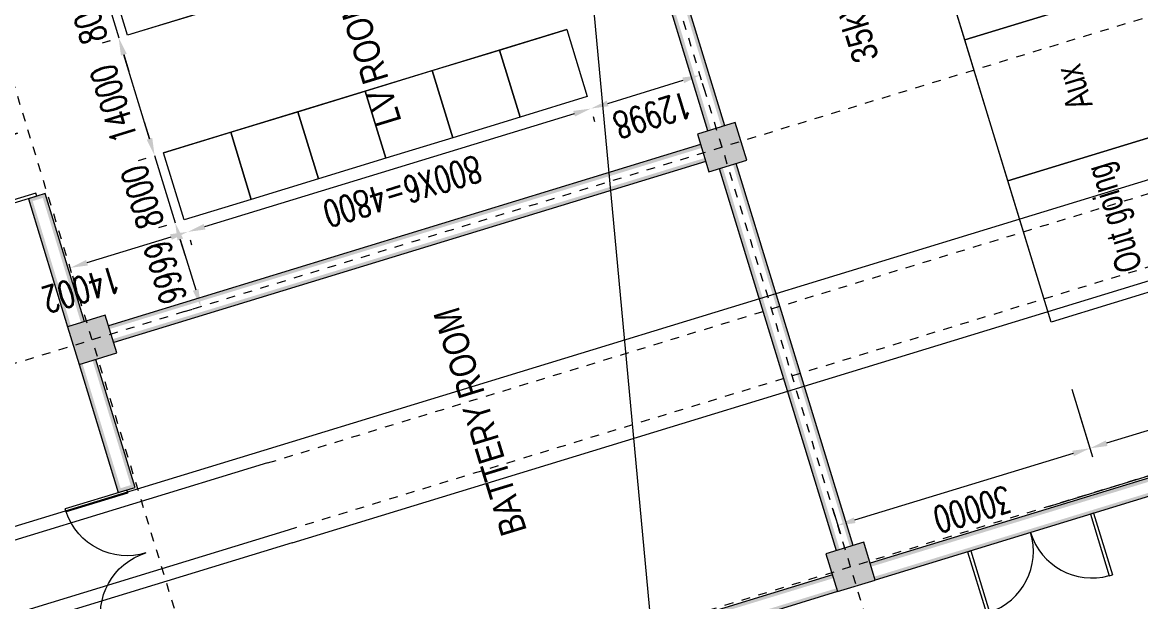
# Model space of a CAD drawing. Header units: metres. Extents: x 0 to 551036, y 0 to 1845929.
# Drawn here: x 547524.16 to 547536.9, y 1841925.04 to 1841931.63 of the extents above; entities that cross this region are included whole.
import ezdxf
from ezdxf.enums import TextEntityAlignment as Align

# ---------------------------------------------------------------- set-up
doc = ezdxf.new("R2010")
doc.units = ezdxf.units.M
doc.header["$MEASUREMENT"] = 0
for name, pattern in [('02 Xref HH1 NDK$0$HIDDEN', [0.375, 0.25, -0.125]), ('02 Xref Nha dieu hanh$0$ACAD_ISO10W100', [18, 12, -3, 0, -3]), ('DOTE', [2.42, 2, -0.2, 0.02, -0.2])]:
    doc.linetypes.add(name, pattern=pattern)
doc.layers.get('Defpoints').update_dxf_attribs({"lineweight": 0})
for name, color, linetype, lineweight in [('_0', 7, 'Continuous', 0), ('BD HH1 KEM TMB$0$duong_day_dien', 7, 'Continuous', 0), ('Level 10', 7, 'Continuous', 0), ('Level 62', 7, 'Continuous', 0)]:
    doc.layers.add(name, color=color, linetype=linetype, lineweight=lineweight)
doc.styles.add('_TCH_DIM_T3', font='simplex.shx', dxfattribs={"width": 0.705882, "bigfont": 'gbcbig.shx'})
doc.styles.add('SEPECEN', font='arial.ttf')
doc.dimstyles.new('_TCH_ARCH&&100', dxfattribs={"dimtxt": 297.5, "dimasz": 200, "dimexe": 100, "dimexo": 300, "dimgap": 126.25, "dimtad": 1, "dimdec": 0, "dimzin": 0, "dimdsep": 46, "dimtxsty": '_TCH_DIM_T3', "dimcen": 0.09, "dimclrt": 3, "dimazin": 2, "dimtfac": 1, "dimtdec": 0, "dimtix": 1, "dimtmove": 2, "dimatfit": 3, "dimfxl": 1, "dimtolj": 1, "dimtzin": 0, "dimarcsym": 0})

# ---------------------------------------------------------------- blocks, each defined once
blk = doc.blocks.new('_FZH')
at = {"flags": 128}
blk.add_lwpolyline([(-5, -5), (5, -5), (5, 5), (-5, 5), (-5, -5)], close=True, dxfattribs=at)
blk.add_solid([(-5, -5), (5, -5), (-5, 5), (5, 5)])
blk = doc.blocks.new('$DorLib2D$00000002')
for p, q in [((-5, 0), (-5, 4.875)), ((-4.75, 4.875), (-5, 4.875)), ((-4.75, 0), (-4.75, 4.875)), ((4.75, 0), (4.75, 4.875)), ((4.75, 4.875), (5, 4.875)), ((5, 0), (5, 4.875)), ((-5, 0), (-4.75, 0)), ((5, 0), (4.75, 0))]:
    blk.add_line(p, q)
at = {"lineweight": 13}
for centre, start, end in [((-4.875, 0), 0, 88.53072), ((4.875, 0), 91.46928, 180)]:
    blk.add_arc(centre, 4.875, start, end, dxfattribs=at)
blk = doc.blocks.new('*D117')
at = {"transparency": 16777216}
for p, q in [((3434939, 2192814), (3434939, 2148621)), ((3454939, 2160523), (3454939, 2148621)), ((3436939, 2149621), (3452939, 2149621))]:
    blk.add_line(p, q, dxfattribs=at)
blk.add_solid([(3436939, 2149288), (3434939, 2149621), (3436939, 2149954)], dxfattribs=at)
at = {"transparency": 16777216, "extrusion": (0, 0, -1)}
blk.add_solid([(-3452939, 2149954), (-3454939, 2149621), (-3452939, 2149288)], dxfattribs=at)
at = {"layer": 'Defpoints', "transparency": 16777216}
for p in [(3434939, 2195814), (3454939, 2163523), (3444939, 2149621), (3454939, 2149621)]:
    blk.add_point(p, dxfattribs=at)
at = {"color": 3, "linetype": 'Continuous', "transparency": 16777216, "style": '_TCH_DIM_T3', "width": 0.705882}
blk.add_text('20000', height=2975, dxfattribs=at).set_placement((3440239, 2152371), align=Align.MIDDLE_LEFT)
blk = doc.blocks.new('*D118')
at = {"transparency": 16777216}
for p, q in [((3454939, 2168396), (3454939, 2148621)), ((3555739, 2168396), (3555739, 2148621)), ((3456939, 2149621), (3553739, 2149621))]:
    blk.add_line(p, q, dxfattribs=at)
blk.add_solid([(3456939, 2149288), (3454939, 2149621), (3456939, 2149954)], dxfattribs=at)
at = {"transparency": 16777216, "extrusion": (0, 0, -1)}
blk.add_solid([(-3553739, 2149954), (-3555739, 2149621), (-3553739, 2149288)], dxfattribs=at)
at = {"layer": 'Defpoints', "transparency": 16777216}
for p in [(3454939, 2171396), (3555739, 2171396), (3505339, 2149621), (3555739, 2149621)]:
    blk.add_point(p, dxfattribs=at)
at = {"color": 3, "linetype": 'Continuous', "transparency": 16777216, "style": '_TCH_DIM_T3', "width": 0.705882}
blk.add_text('16801008006=10080', height=2975, dxfattribs=at).set_placement((3488939, 2152371), align=Align.MIDDLE_LEFT)
blk = doc.blocks.new('*D119')
at = {"transparency": 16777216}
for p, q in [((3446939, 2156396), (3438892, 2156396)), ((3439892, 2154396), (3439892, 2148396)), ((3445441, 2146396), (3438892, 2146396))]:
    blk.add_line(p, q, dxfattribs=at)
at = {"transparency": 16777216, "extrusion": (0, 0, -1)}
blk.add_solid([(-3439559, 2154396), (-3439892, 2156396), (-3440225, 2154396)], dxfattribs=at)
at = {"transparency": 16777216}
blk.add_solid([(3440225, 2148396), (3439892, 2146396), (3439559, 2148396)], dxfattribs=at)
at = {"layer": 'Defpoints', "transparency": 16777216}
for p in [(3449939, 2156396), (3437142, 2148383), (3439892, 2146396), (3448441, 2146396)]:
    blk.add_point(p, dxfattribs=at)
at = {"color": 3, "linetype": 'Continuous', "transparency": 16777216, "style": '_TCH_DIM_T3', "width": 0.705882}
blk.add_text('10000', height=2975, rotation=90, dxfattribs=at).set_placement((3437142, 2143883), align=Align.MIDDLE_LEFT)
blk = doc.blocks.new('*D120')
at = {"transparency": 16777216}
for p, q in [((3446939, 2186396), (3438892, 2186396)), ((3439892, 2158396), (3439892, 2184396)), ((3439916, 2156396), (3438892, 2156396))]:
    blk.add_line(p, q, dxfattribs=at)
at = {"transparency": 16777216, "extrusion": (0, 0, -1)}
blk.add_solid([(-3439559, 2184396), (-3439892, 2186396), (-3440225, 2184396)], dxfattribs=at)
at = {"transparency": 16777216}
blk.add_solid([(3440225, 2158396), (3439892, 2156396), (3439559, 2158396)], dxfattribs=at)
at = {"layer": 'Defpoints', "transparency": 16777216}
for p in [(3439892, 2186396), (3449939, 2186396, 0), (3439892, 2171396), (3442916, 2156396)]:
    blk.add_point(p, dxfattribs=at)
at = {"color": 3, "linetype": 'Continuous', "transparency": 16777216, "style": '_TCH_DIM_T3', "width": 0.705882}
blk.add_text('30000', height=2975, rotation=90, dxfattribs=at).set_placement((3437142, 2166696), align=Align.MIDDLE_LEFT)
blk = doc.blocks.new('*D121')
at = {"transparency": 16777216}
for p, q in [((3441830, 2216396), (3438892, 2216396)), ((3439892, 2188396), (3439892, 2214396)), ((3443939, 2186396), (3438892, 2186396))]:
    blk.add_line(p, q, dxfattribs=at)
at = {"transparency": 16777216, "extrusion": (0, 0, -1)}
blk.add_solid([(-3439559, 2214396), (-3439892, 2216396), (-3440225, 2214396)], dxfattribs=at)
at = {"transparency": 16777216}
blk.add_solid([(3440225, 2188396), (3439892, 2186396), (3439559, 2188396)], dxfattribs=at)
at = {"layer": 'Defpoints', "transparency": 16777216}
for p in [(3439892, 2216396), (3444830, 2216396, 0), (3439892, 2201396), (3446939, 2186396)]:
    blk.add_point(p, dxfattribs=at)
at = {"color": 3, "linetype": 'Continuous', "transparency": 16777216, "style": '_TCH_DIM_T3', "width": 0.705882}
blk.add_text('30000', height=2975, rotation=90, dxfattribs=at).set_placement((3437142, 2196696), align=Align.MIDDLE_LEFT)
blk = doc.blocks.new('*D122')
at = {"transparency": 16777216}
for p, q in [((3555739, 2152621), (3555739, 2150724)), ((3574939, 2152621), (3574939, 2150724)), ((3557739, 2149724), (3572939, 2149724))]:
    blk.add_line(p, q, dxfattribs=at)
blk.add_solid([(3557739, 2149391), (3555739, 2149724), (3557739, 2150057)], dxfattribs=at)
at = {"transparency": 16777216, "extrusion": (0, 0, -1)}
blk.add_solid([(-3572939, 2150057), (-3574939, 2149724), (-3572939, 2149391)], dxfattribs=at)
at = {"layer": 'Defpoints', "transparency": 16777216}
for p in [(3555739, 2149621), (3565339, 2149724), (3574939, 2149724), (3574939, 2149621)]:
    blk.add_point(p, dxfattribs=at)
at = {"color": 3, "linetype": 'Continuous', "transparency": 16777216, "style": '_TCH_DIM_T3', "width": 0.705882}
blk.add_text('19200', height=2975, dxfattribs=at).set_placement((3560839, 2152474), align=Align.MIDDLE_LEFT)
blk = doc.blocks.new('*D160')
at = {"transparency": 16777216}
for p, q in [((146278, 201964), (146278, 201031)), ((160278, 201964), (160278, 201031)), ((148278, 200031), (158278, 200031))]:
    blk.add_line(p, q, dxfattribs=at)
blk.add_solid([(148278, 199697), (146278, 200031), (148278, 200364)], dxfattribs=at)
at = {"transparency": 16777216, "extrusion": (0, 0, -1)}
blk.add_solid([(-158278, 200364), (-160278, 200031), (-158278, 199697)], dxfattribs=at)
at = {"layer": 'Defpoints', "transparency": 16777216}
for p in [(153278, 200031), (160278, 200031), (146278, 198964), (160278, 198964)]:
    blk.add_point(p, dxfattribs=at)
at = {"color": 3, "linetype": 'Continuous', "transparency": 16777216, "style": '_TCH_DIM_T3', "width": 0.705882}
blk.add_text('14000', height=2975, dxfattribs=at).set_placement((148778, 202781), align=Align.MIDDLE_LEFT)
blk = doc.blocks.new('*D161')
at = {"transparency": 16777216}
for p, q in [((160278, 201964), (160278, 201002)), ((168278, 201964), (168278, 201002)), ((156278, 200002), (158278, 200002)), ((168278, 200002), (160278, 200002)), ((172278, 200002), (170278, 200002))]:
    blk.add_line(p, q, dxfattribs=at)
at = {"transparency": 16777216, "extrusion": (0, 0, -1)}
blk.add_solid([(-158278, 200335), (-160278, 200002), (-158278, 199668)], dxfattribs=at)
at = {"transparency": 16777216}
blk.add_solid([(170278, 199668), (168278, 200002), (170278, 200335)], dxfattribs=at)
at = {"layer": 'Defpoints', "transparency": 16777216}
for p in [(160278, 200002), (164278, 200002), (160278, 198964), (168278, 198964)]:
    blk.add_point(p, dxfattribs=at)
at = {"color": 3, "linetype": 'Continuous', "transparency": 16777216, "style": '_TCH_DIM_T3', "width": 0.705882}
blk.add_text('8000', height=2975, dxfattribs=at).set_placement((160578, 202752), align=Align.MIDDLE_LEFT)
blk = doc.blocks.new('*D163')
at = {"transparency": 16777216}
for p, q in [((138278, 201964), (138278, 201031)), ((146278, 201964), (146278, 201031)), ((134278, 200031), (136278, 200031)), ((146278, 200031), (138278, 200031)), ((150278, 200031), (148278, 200031))]:
    blk.add_line(p, q, dxfattribs=at)
at = {"transparency": 16777216, "extrusion": (0, 0, -1)}
blk.add_solid([(-136278, 200364), (-138278, 200031), (-136278, 199697)], dxfattribs=at)
at = {"transparency": 16777216}
blk.add_solid([(148278, 199697), (146278, 200031), (148278, 200364)], dxfattribs=at)
at = {"layer": 'Defpoints', "transparency": 16777216}
for p in [(138278, 200031), (142278, 200031), (138278, 198964), (146278, 198964)]:
    blk.add_point(p, dxfattribs=at)
at = {"color": 3, "linetype": 'Continuous', "transparency": 16777216, "style": '_TCH_DIM_T3', "width": 0.705882}
blk.add_text('8000', height=2975, dxfattribs=at).set_placement((138578, 202781), align=Align.MIDDLE_LEFT)
blk = doc.blocks.new('*D164')
at = {"transparency": 16777216}
for p, q in [((128279, 201964), (128279, 201031)), ((138278, 201964), (138278, 201031)), ((136278, 200031), (130279, 200031))]:
    blk.add_line(p, q, dxfattribs=at)
blk.add_solid([(130279, 199697), (128279, 200031), (130279, 200364)], dxfattribs=at)
at = {"transparency": 16777216, "extrusion": (0, 0, -1)}
blk.add_solid([(-136278, 200364), (-138278, 200031), (-136278, 199697)], dxfattribs=at)
at = {"layer": 'Defpoints', "transparency": 16777216}
for p in [(128279, 200031), (133278, 200031), (128279, 198964), (138278, 198964)]:
    blk.add_point(p, dxfattribs=at)
at = {"color": 3, "linetype": 'Continuous', "transparency": 16777216, "style": '_TCH_DIM_T3', "width": 0.705882}
blk.add_text('9999', height=2975, dxfattribs=at).set_placement((129628, 202781), align=Align.MIDDLE_LEFT)
blk = doc.blocks.new('*D165')
at = {"transparency": 16777216}
for p, q in [((135278, 212966), (135859, 212966)), ((136859, 200964), (136859, 210966)), ((135278, 198964), (135859, 198964))]:
    blk.add_line(p, q, dxfattribs=at)
at = {"transparency": 16777216, "extrusion": (0, 0, -1)}
blk.add_solid([(-136525, 210966), (-136859, 212966), (-137192, 210966)], dxfattribs=at)
at = {"transparency": 16777216}
blk.add_solid([(137192, 200964), (136859, 198964), (136525, 200964)], dxfattribs=at)
at = {"layer": 'Defpoints', "transparency": 16777216}
for p in [(136859, 212966), (138278, 212966), (134109, 212477), (138278, 198964)]:
    blk.add_point(p, dxfattribs=at)
at = {"color": 3, "linetype": 'Continuous', "transparency": 16777216, "style": '_TCH_DIM_T3', "width": 0.705882}
blk.add_text('14002', height=2975, rotation=90, dxfattribs=at).set_placement((134109, 207977), align=Align.MIDDLE_LEFT)
blk = doc.blocks.new('*D166')
at = {"transparency": 16777216}
for p, q in [((135278, 198964), (135859, 198964)), ((136859, 152964), (136859, 196964)), ((135278, 150964), (135859, 150964))]:
    blk.add_line(p, q, dxfattribs=at)
at = {"transparency": 16777216, "extrusion": (0, 0, -1)}
blk.add_solid([(-136525, 196964), (-136859, 198964), (-137192, 196964)], dxfattribs=at)
at = {"transparency": 16777216}
blk.add_solid([(137192, 152964), (136859, 150964), (136525, 152964)], dxfattribs=at)
at = {"layer": 'Defpoints', "transparency": 16777216}
for p in [(136859, 198964), (138278, 198964), (136859, 174964), (138278, 150964)]:
    blk.add_point(p, dxfattribs=at)
at = {"color": 3, "linetype": 'Continuous', "transparency": 16777216, "style": '_TCH_DIM_T3', "width": 0.705882}
blk.add_text('800X6=4800', height=2975, rotation=90, dxfattribs=at).set_placement((134109, 164964), align=Align.MIDDLE_LEFT)
blk = doc.blocks.new('*D167')
at = {"transparency": 16777216}
for p, q in [((135278, 150964), (135859, 150964)), ((136859, 148964), (136859, 139966)), ((135278, 137966), (135859, 137966))]:
    blk.add_line(p, q, dxfattribs=at)
at = {"transparency": 16777216, "extrusion": (0, 0, -1)}
blk.add_solid([(-136525, 148964), (-136859, 150964), (-137192, 148964)], dxfattribs=at)
at = {"transparency": 16777216}
blk.add_solid([(137192, 139966), (136859, 137966), (136525, 139966)], dxfattribs=at)
at = {"layer": 'Defpoints', "transparency": 16777216}
for p in [(138278, 150964), (136859, 144465), (136859, 137966), (138278, 137966)]:
    blk.add_point(p, dxfattribs=at)
at = {"color": 3, "linetype": 'Continuous', "transparency": 16777216, "style": '_TCH_DIM_T3', "width": 0.705882}
blk.add_text('12998', height=2975, rotation=90, dxfattribs=at).set_placement((134109, 139965), align=Align.MIDDLE_LEFT)
blk = doc.blocks.new('pdj')
at = {"elevation": 0, "flags": 128}
for points in [[(3454939.3, 2186395.8), (3471739.3, 2186395.8), (3471739.3, 2156395.8), (3454939.3, 2156395.8), (3454939.3, 2186395.8)], [(3471739.3, 2186395.8), (3488539.3, 2186395.8), (3488539.3, 2156395.8), (3471739.3, 2156395.8), (3471739.3, 2186395.8)], [(3488539.3, 2186395.8), (3505339.3, 2186395.8), (3505339.3, 2156395.8), (3488539.3, 2156395.8), (3488539.3, 2186395.8)], [(3505339.3, 2186395.8), (3522139.3, 2186395.8), (3522139.3, 2156395.8), (3505339.3, 2156395.8), (3505339.3, 2186395.8)], [(3522139.3, 2186395.8), (3538939.3, 2186395.8), (3538939.3, 2156395.8), (3522139.3, 2156395.8), (3522139.3, 2186395.8)], [(3538939.3, 2186395.8), (3555739.3, 2186395.8), (3555739.3, 2156395.8), (3538939.3, 2156395.8), (3538939.3, 2186395.8)]]:
    blk.add_lwpolyline(points, close=True, dxfattribs=at)
at = {"color": 0, "lineweight": 0, "elevation": 0, "flags": 128}
blk.add_lwpolyline([(3454939.3, 2186395.8), (3555739.3, 2186395.8)], dxfattribs=at)
at = {"color": 0, "linetype": 'Continuous', "style": 'SEPECEN', "width": 0.7}
for s, p in [('Out going', (3464174.7, 2176122.2, 0)), ('Aux', (3479706.1, 2176122.2, 0)), ('SVG', (3496879.3, 2176122.2, 0)), ('VT', (3513712.9, 2176122.2, 0)), ('In coming', (3530332.7, 2176122.2, 0)), ('In coming', (3547132.7, 2176122.2, 0))]:
    blk.add_text(s, height=3000, dxfattribs=at).set_placement(p, align=Align.MIDDLE_CENTER)
for base, p1, p2, picture, middle in [((3439892.1, 2216395.8, 0), (3446939.3, 2186395.8, 0), (3444829.9, 2216395.8, 0), '*D121', (3439892.1, 2201395.8, 0)), ((3439892.1, 2186395.8, 0), (3442915.7, 2156395.8, 0), (3449939.3, 2186395.8, 0), '*D120', (3439892.1, 2171395.8, 0))]:
    dim = blk.add_linear_dim(base=base, p1=p1, p2=p2, angle=90, text='\\H1x;\\W0.705882;<>', dimstyle='_TCH_ARCH&&100', override={"dimtxt": 2975, "dimasz": 2000, "dimexe": 1000, "dimexo": 3000, "dimgap": 1262.5, "dimcen": 0.9})
    dim.commit()
    dim.dimension.update_dxf_attribs({"geometry": picture, "text_midpoint": middle})
for base, p1, p2, text, picture, middle in [((3454939.3, 2149621, 0), (3434939.3, 2195814.1, 0), (3454939.3, 2163523.4, 0), '\\H1x;\\W0.705882;<>', '*D117', (3444939.3, 2149621, 0)), ((3555739.3, 2149621, 0), (3454939.3, 2171395.8, 0), (3555739.3, 2171395.8, 0), '\\H1x;\\W0.705882;1680<>6=10080', '*D118', (3505339.3, 2149621, 0)), ((3574939.3, 2149724.1, 0), (3555739.3, 2149621, 0), (3574939.3, 2149621, 0), '\\H1x;\\W0.705882;<>', '*D122', (3565339.3, 2149724.1, 0))]:
    dim = blk.add_linear_dim(base=base, p1=p1, p2=p2, text=text, dimstyle='_TCH_ARCH&&100', override={"dimtxt": 2975, "dimasz": 2000, "dimexe": 1000, "dimexo": 3000, "dimgap": 1262.5, "dimcen": 0.9})
    dim.commit()
    dim.dimension.update_dxf_attribs({"geometry": picture, "text_midpoint": middle})
dim = blk.add_linear_dim(base=(3439892.1, 2146395.8, 0), p1=(3449939.3, 2156395.8, 0), p2=(3448440.7, 2146395.8, 0), angle=270, text='\\H1x;\\W0.705882;<>', dimstyle='_TCH_ARCH&&100', override={"dimtxt": 2975, "dimasz": 2000, "dimexe": 1000, "dimexo": 3000, "dimgap": 1262.5, "dimcen": 0.9})
dim.commit()
dim.dimension.update_dxf_attribs({"geometry": '*D119', "text_midpoint": (3437142.1, 2148383.3, 0), "dimtype": 128})
blk = doc.blocks.new('C Room')
for points in [[(111178.7, 214816), (110778.7, 215216), (126028.7, 215216), (126028.7, 214816)], [(110778.7, 213216), (110778.7, 215216), (111178.7, 214816), (111178.7, 213616)], [(126428.7, 214816), (126028.7, 215216), (130528.7, 215216), (130128.7, 214816)], [(126028.7, 210716), (126028.7, 215216), (126428.7, 214816), (126428.7, 211116)], [(130528.7, 210716), (130128.7, 211116), (130128.7, 214816), (130528.7, 215216)], [(130528.7, 214816), (130528.7, 215216), (145778.7, 215216), (145378.7, 214816)], [(145778.7, 213216), (145378.7, 213616), (145378.7, 214816), (145778.7, 215216)], [(110778.7, 213216), (111178.7, 213616), (126028.7, 213616), (126028.7, 213216)], [(130528.7, 213216), (130528.7, 213616), (145378.7, 213616), (145778.7, 213216)], [(76028.7, 140216), (76028.7, 210716), (76428.7, 210716), (76428.7, 140216)], [(77628.7, 140216), (77628.7, 210716), (78028.7, 210716), (78028.7, 140216)], [(126028.7, 210716), (126428.7, 211116), (130128.7, 211116), (130528.7, 210716)], [(127278.7, 140216), (127278.7, 210716), (127678.7, 210716), (127678.7, 140216)], [(128878.7, 140216), (128878.7, 210716), (129278.7, 210716), (129278.7, 140216)], [(76428.7, 139816), (76028.7, 140216), (80528.7, 140216), (80128.7, 139816)], [(76028.7, 135716), (76028.7, 140216), (76428.7, 139816), (76428.7, 136116)], [(80528.7, 135716), (80128.7, 136116), (80128.7, 139816), (80528.7, 140216)], [(126428.7, 139816), (126028.7, 140216), (130528.7, 140216), (130128.7, 139816)], [(126028.7, 135716), (126028.7, 140216), (126428.7, 139816), (126428.7, 136116)], [(130528.7, 135716), (130128.7, 136116), (130128.7, 139816), (130528.7, 140216)], [(80528.7, 138566), (80528.7, 138966), (126028.7, 138966), (126028.7, 138566)], [(130528.7, 138566), (130528.7, 138966), (176028.7, 138966), (176028.7, 138566)], [(80528.7, 136966), (80528.7, 137366), (126028.7, 137366), (126028.7, 136966)], [(130528.7, 136966), (130528.7, 137366), (176028.7, 137366), (176028.7, 136966)], [(76028.7, 135716), (76428.7, 136116), (80128.7, 136116), (80528.7, 135716)], [(76028.7, 70216), (76028.7, 135716), (76428.7, 135716), (76428.7, 70216)], [(77628.7, 70216), (77628.7, 135716), (78028.7, 135716), (78028.7, 70216)], [(126028.7, 135716), (126428.7, 136116), (130128.7, 136116), (130528.7, 135716)]]:
    blk.add_hatch(color=256).paths.add_polyline_path(points)
at = {"linetype": 'DOTE'}
for p, q in [((78278.7, 57966, 0), (78278.7, 222966, 0)), ((128278.7, 57966, 0), (128278.7, 222966, 0)), ((68278.7, 212966, 0), (318278.7, 212966, 0)), ((68278.7, 137966, 0), (318278.7, 137966, 0))]:
    blk.add_line(p, q, dxfattribs=at)
for p, q in [((126028.7, 215216, 0), (110778.7, 215216, 0)), ((110778.7, 215216, 0), (110778.7, 213216, 0)), ((145778.7, 215216, 0), (130528.7, 215216, 0)), ((145778.7, 213216, 0), (145778.7, 215216, 0)), ((110778.7, 213216, 0), (126028.7, 213216, 0)), ((130528.7, 213216, 0), (145778.7, 213216, 0)), ((76028.7, 140216, 0), (76028.7, 210716, 0)), ((78028.7, 140216, 0), (78028.7, 210716, 0)), ((127278.7, 140216, 0), (127278.7, 210716, 0)), ((129278.7, 140216, 0), (129278.7, 210716, 0)), ((80528.7, 138966, 0), (126028.7, 138966, 0)), ((130528.7, 138966, 0), (176028.7, 138966, 0)), ((80528.7, 136966, 0), (126028.7, 136966, 0)), ((130528.7, 136966, 0), (176028.7, 136966, 0)), ((76028.7, 70216, 0), (76028.7, 135716, 0)), ((78028.7, 70216, 0), (78028.7, 135716, 0))]:
    blk.add_line(p, q)
at = {"elevation": 0, "flags": 128}
for points in [[(138277.5, 190963.5), (138277.5, 198963.5), (146277.5, 198963.5), (146277.5, 190963.5), (138277.5, 190963.5)], [(160277.5, 190963.5), (160277.5, 198963.5), (168277.5, 198963.5), (168277.5, 190963.5), (160277.5, 190963.5)], [(138277.5, 182963.5), (138277.5, 190963.5), (146277.5, 190963.5), (146277.5, 182963.5), (138277.5, 182963.5)], [(138277.5, 174963.5), (138277.5, 182963.5), (146277.5, 182963.5), (146277.5, 174963.5), (138277.5, 174963.5)], [(138277.5, 166963.5), (138277.5, 174963.5), (146277.5, 174963.5), (146277.5, 166963.5), (138277.5, 166963.5)], [(138277.5, 158963.5), (138277.5, 166963.5), (146277.5, 166963.5), (146277.5, 158963.5), (138277.5, 158963.5)], [(138277.5, 150963.5), (138277.5, 158963.5), (146277.5, 158963.5), (146277.5, 150963.5), (138277.5, 150963.5)]]:
    blk.add_lwpolyline(points, close=True, dxfattribs=at)
at = {"color": 0, "lineweight": 0, "elevation": 0, "flags": 128}
for points in [[(146277.5, 150963.5), (146277.5, 198963.5)], [(160277.5, 150963.5), (160277.5, 198963.5)]]:
    blk.add_lwpolyline(points, dxfattribs=at)
at = {"extrusion": (0, 0, -1), "xscale": 1500, "yscale": 1500, "zscale": 1500}
for p in [(-103278.7, 214216, 0), (-153278.7, 214216, 0)]:
    blk.add_blockref('$DorLib2D$00000002', p, dxfattribs=at)
at = {"xscale": 450, "yscale": 450, "zscale": 450}
for p in [(128278.7, 212966, 0), (78278.7, 137966, 0), (128278.7, 137966, 0)]:
    blk.add_blockref('_FZH', p, dxfattribs=at)
at = {"linetype": '02 Xref Nha dieu hanh$0$ACAD_ISO10W100'}
blk.add_blockref('pdj', (-3356660.6, -2078429.7), dxfattribs=at)
at = {"xscale": 1500, "yscale": 1500, "zscale": 1500, "rotation": 89.99999999999999}
blk.add_blockref('$DorLib2D$00000002', (76028.7, 117218.4, 0), dxfattribs=at)
at = {"color": 0, "linetype": 'Continuous', "style": 'SEPECEN', "width": 0.8}
for s, p in [('BATTERY ROOM', (106443.9, 173468.7, 0)), ('LV ROOM', (149532, 173468.7, 0)), ('35kV DISTRIBUTION ROOM', (154610.9, 119370.1, 0))]:
    blk.add_text(s, height=3000, dxfattribs=at).set_placement(p, align=Align.MIDDLE_CENTER)
dim = blk.add_linear_dim(base=(136858.6421, 212966.0493, 0), p1=(138277.5455, 198963.5496, 0), p2=(138277.5455, 212966.0493, 0), angle=90, text='\\H1x;\\W0.705882;<>', dimstyle='_TCH_ARCH&&100', override={"dimtxt": 2975, "dimasz": 2000, "dimexe": 1000, "dimexo": 3000, "dimgap": 1262.5, "dimcen": 0.9})
dim.commit()
dim.dimension.update_dxf_attribs({"geometry": '*D165', "text_midpoint": (134108.6421, 212477.2995, 0), "dimtype": 128})
for base, p1, p2, angle, text, picture, middle in [((128278.7, 200030.5, 0), (138277.5, 198963.5, 0), (128278.7, 198963.5, 0), 180, '\\H1x;\\W0.705882;<>', '*D164', (133278.1, 200030.5, 0)), ((138277.5, 200030.5, 0), (146277.5, 198963.5, 0), (138277.5, 198963.5, 0), 180, '\\H1x;\\W0.705882;<>', '*D163', (142277.5, 200030.5, 0)), ((160277.5, 200001.7, 0), (168277.5, 198963.5, 0), (160277.5, 198963.5, 0), 180, '\\H1x;\\W0.705882;<>', '*D161', (164277.5, 200001.7, 0)), ((136858.6, 198963.5, 0), (138277.5, 150963.5, 0), (138277.5, 198963.5, 0), 90, '\\H1x;\\W0.705882;800X6=4800', '*D166', (136858.6, 174963.5, 0)), ((136858.6421, 137966.0493, 0), (138277.5455, 150963.5496, 0), (138277.5455, 137966.0493, 0), 270, '\\H1x;\\W0.705882;<>', '*D167', (136858.6421, 144464.7995, 0))]:
    dim = blk.add_linear_dim(base=base, p1=p1, p2=p2, angle=angle, text=text, dimstyle='_TCH_ARCH&&100', override={"dimtxt": 2975, "dimasz": 2000, "dimexe": 1000, "dimexo": 3000, "dimgap": 1262.5, "dimcen": 0.9})
    dim.commit()
    dim.dimension.update_dxf_attribs({"geometry": picture, "text_midpoint": middle})
dim = blk.add_linear_dim(base=(160277.5, 200030.5, 0), p1=(146277.5, 198963.5, 0), p2=(160277.5, 198963.5, 0), text='\\H1x;\\W0.705882;<>', dimstyle='_TCH_ARCH&&100', override={"dimtxt": 2975, "dimasz": 2000, "dimexe": 1000, "dimexo": 3000, "dimgap": 1262.5, "dimcen": 0.9})
dim.commit()
dim.dimension.update_dxf_attribs({"geometry": '*D160', "text_midpoint": (153277.5, 200030.5, 0)})
blk = doc.blocks.new('Substation')
at = {"layer": 'BD HH1 KEM TMB$0$duong_day_dien', "color": 3, "lineweight": 13}
for p, q in [((3138790.824, 2123548.794, 0), (3138790.824, 2123443.294, 0)), ((3138801.824, 2123430.294, 0), (3138801.824, 2123548.794, 0))]:
    blk.add_line(p, q, dxfattribs=at)
at = {"layer": 'BD HH1 KEM TMB$0$duong_day_dien', "color": 3, "linetype": '02 Xref HH1 NDK$0$HIDDEN', "lineweight": 13, "ltscale": 0.5}
for p, q in [((3138792.324, 2123441.794, 0), (3138792.324, 2123548.794, 0)), ((3138800.324, 2123548.794, 0), (3138800.324, 2123431.794, 0))]:
    blk.add_line(p, q, dxfattribs=at)
at = {"layer": 'Level 62', "lineweight": 13}
for p, q in [((3138790.824, 2123548.794, 0), (3138790.824, 2123728.572, 0)), ((3138792.324, 2123548.794, 0), (3138792.324, 2123728.572, 0)), ((3138800.324, 2123548.794, 0), (3138800.324, 2123728.572, 0)), ((3138801.824, 2123548.794, 0), (3138801.824, 2123728.572, 0))]:
    blk.add_line(p, q, dxfattribs=at)
at = {"xscale": 0.001, "yscale": 0.001, "zscale": 0.001}
blk.add_blockref('C Room', (3138691.296, 2123350.828, 0), dxfattribs=at)

msp = doc.modelspace()

# ---------------------------------------------------------------- block references
at = {"layer": '_0', "xscale": 0.1, "yscale": 0.1, "zscale": 0.1, "rotation": 107.0123114188912}
msp.add_blockref('Substation', (842423.72785, 1603911.5666), dxfattribs=at)

# ---------------------------------------------------------------- next in the draw order: linework, layer by layer
at = {"layer": 'Level 10', "color": 5, "linetype": 'Continuous', "lineweight": 0, "flags": 128}
msp.add_lwpolyline([(547530.61, 1841932.41), (547533.68, 1841899.4), (547550.8048, 1841900.9685), (547551.04, 1841900.99), (547555.53, 1841884.74), (547560.89, 1841863.24)], dxfattribs=at)

doc.saveas('drawing.dxf')
